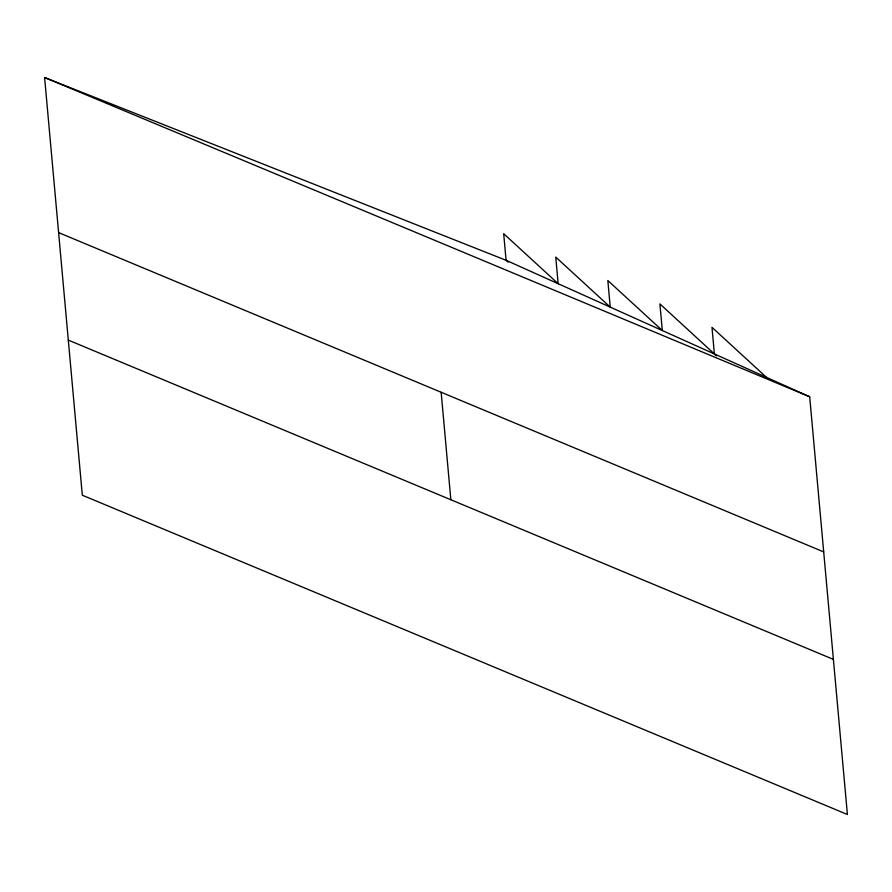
<?xml version="1.0" encoding="UTF-8"?>
<svg xmlns="http://www.w3.org/2000/svg" width="892" height="892" viewBox="0 0 892 892"><rect width="100%" height="100%" fill="white"/><g stroke="black" fill="none" stroke-linecap="round" stroke-linejoin="round"><path stroke-width="1.34" d="M44.6 77.504L506.087 260.297L809.691 396.795L847.4 814.496L82.309 495.205L44.6 77.504L809.691 396.795M58.604 232.611L823.695 551.903M68.305 340.097L833.396 659.389M766.462 377.361L711.983 327.342L714.392 353.946M716.421 355.819L659.913 303.927L662.31 330.531L607.831 280.512L610.239 307.116L555.761 257.097L558.158 283.712L503.679 233.682L506.087 260.297L508.128 262.17M441.15 392.257L450.85 499.743"/></g></svg>
